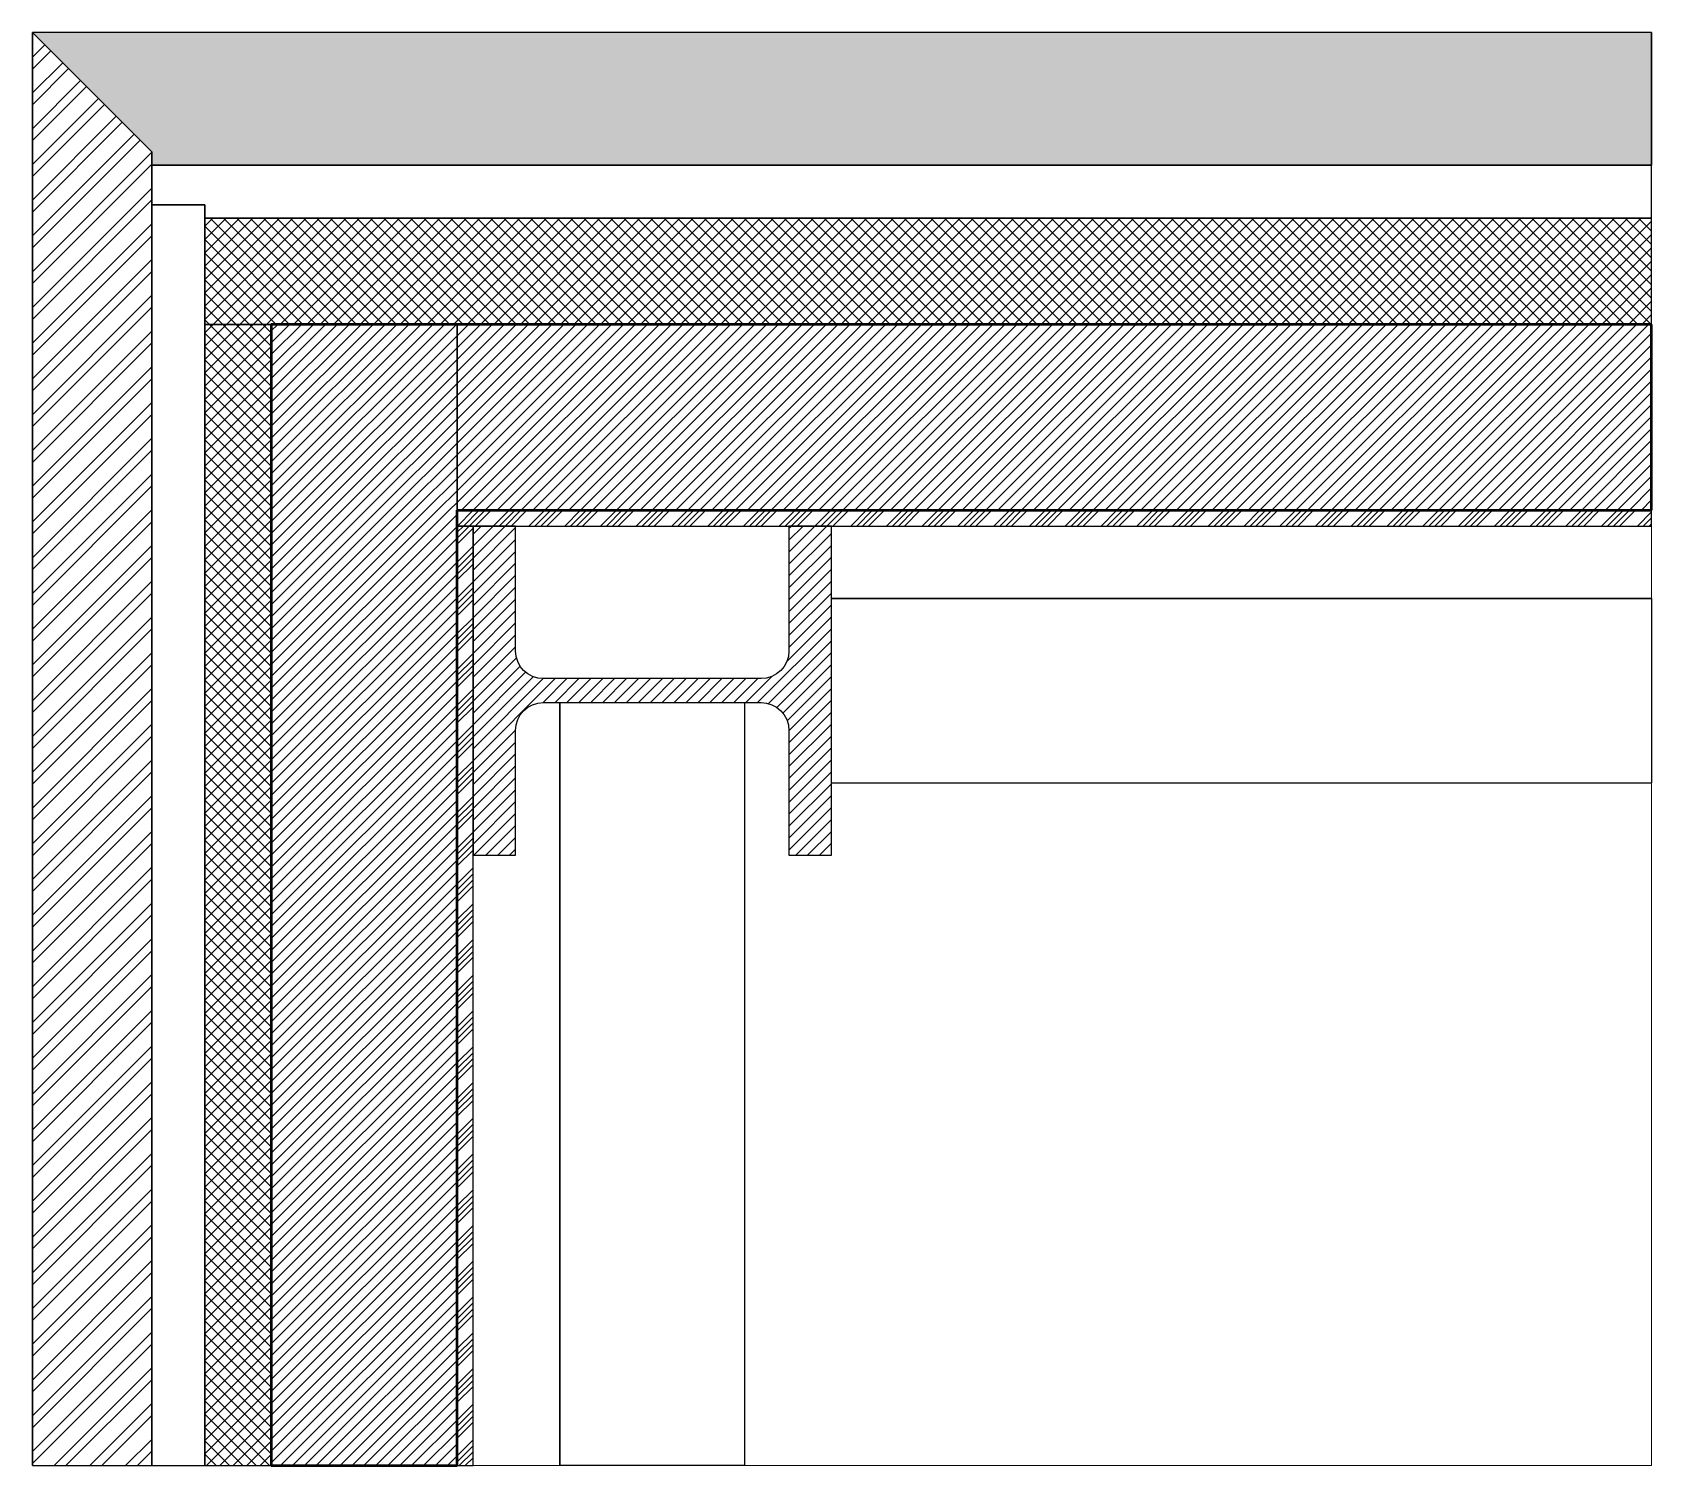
# Model space of a CAD drawing. Header units: millimetres. Extents: x -100 to 224448, y 0 to 22177.
# Drawn here: x 195000 to 196220, y 0 to 1080 of the extents above; entities that cross this region are included whole.
import ezdxf

# ---------------------------------------------------------------- set-up
doc = ezdxf.new("R2010")
doc.units = ezdxf.units.MM
for name, color, linetype in [('Background_0', 7, 'Continuous'), ('Background_Back bricks', 7, 'Continuous'), ('Background_Front bricks', 7, 'Continuous'), ('Boundary_0', 7, 'Continuous'), ('Boundary_Air', 7, 'Continuous'), ('Boundary_Back bricks', 7, 'Continuous'), ('Boundary_Cavity Wall_ Back', 7, 'Continuous'), ('Boundary_Cavity Wall_ Front', 7, 'Continuous'), ('Boundary_Front bricks', 7, 'Continuous'), ('Boundary_Gypsum Board', 54, 'Continuous'), ('Boundary_Insulation_ Polyurethane Foam', 42, 'Continuous'), ('Fill_0', 7, 'Continuous'), ('Fill_Back bricks', 7, 'Continuous'), ('Fill_Front bricks', 7, 'Continuous'), ('Fill_Gypsum Board', 251, 'Continuous'), ('Fill_Insulation_ Polyurethane Foam', 42, 'Continuous'), ('Fill_Supporting Wall_ Brick', 11, 'Continuous'), ('Viewport border', 7, 'Continuous')]:
    doc.layers.add(name, color=color, linetype=linetype)
for name, color, linetype, lineweight in [('Background_Air', 7, 'Continuous', 9), ('Background_Concrete_ Beam and Pot Floor', 7, 'Continuous', 9), ('Background_Gypsum Board', 7, 'Continuous', 9), ('Background_Insulation_ Polyurethane Foam', 7, 'Continuous', 9), ('Background_Supporting Wall_ Brick', 7, 'Continuous', 9), ('Boundary_Supporting Wall_ Brick', 14, 'Continuous', 50)]:
    doc.layers.add(name, color=color, linetype=linetype, lineweight=lineweight)
doc.layers.add('Background_DETAIL_OBJECTS', color=7, linetype='Continuous', true_color=0xdfdfdf)
pattern_1 = [(45, (35300, -18870), (-4.4901281, 4.4901281), [])]
pattern_2 = [(45, (35300, -18870), (-13.470384, 13.470384), []), (45, (35304.49, -18870), (-13.470384, 13.470384), []), (45, (35308.98, -18870), (-13.470384, 13.470384), []), (45, (35313.47, -18870), (-13.470384, 13.470384), [])]

# ---------------------------------------------------------------- blocks, each defined once
blk = doc.blocks.new("Detail_Roof_11'__section__..%5CMainBuilding.dwg", base_point=(-550, -1350))
at = {"layer": 'Fill_0'}
h = blk.add_hatch(dxfattribs=at)
h.set_pattern_fill('ANSI31', color=256, scale=2, style=0)
h.set_pattern_definition(pattern_1)
edge = h.paths.add_edge_path()
edge.add_line((52, -890), (52, -642))
edge.add_line((52, -642), (20, -642))
edge.add_line((20, -642), (20, -736))
edge.add_spline(control_points=[(20, -736), (20, -757), (-1, -757)], knot_values=[-0.785398, -0.785398, -0.785398, 0.785398, 0.785398, 0.785398], weights=[1, 0.707107, 1], degree=2, periodic=0)
edge.add_line((-1, -757), (-165, -757))
edge.add_spline(control_points=[(-165, -757), (-186, -757), (-186, -736)], knot_values=[-0.785398, -0.785398, -0.785398, 0.785398, 0.785398, 0.785398], weights=[1, 0.707107, 1], degree=2, periodic=0)
edge.add_line((-186, -736), (-186, -642))
edge.add_line((-186, -642), (-218, -642))
edge.add_line((-218, -642), (-218, -890))
edge.add_line((-218, -890), (-186, -890))
edge.add_line((-186, -890), (-186, -796))
edge.add_spline(control_points=[(-186, -796), (-186, -775), (-165, -775)], knot_values=[-0.785398, -0.785398, -0.785398, 0.785398, 0.785398, 0.785398], weights=[1, 0.707107, 1], degree=2, periodic=0)
edge.add_line((-165, -775), (-1, -775))
edge.add_spline(control_points=[(-1, -775), (20, -775), (20, -796)], knot_values=[-0.785398, -0.785398, -0.785398, 0.785398, 0.785398, 0.785398], weights=[1, 0.707107, 1], degree=2, periodic=0)
edge.add_line((20, -796), (20, -890))
edge.add_line((20, -890), (52, -890))
at = {"layer": 'Fill_Back bricks'}
h = blk.add_hatch(dxfattribs=at)
h.set_pattern_fill('ANSI36', color=256, scale=2, style=0)
h.set_pattern_definition([(45, (35300, -18870), (3.367596, 12.3478522), [15.875, -3.175, 0, -3.175])])
h.paths.add_polyline_path([(-460, -370), (670, -370), (670, -270), (-550, -270), (-460, -360)])
at = {"layer": 'Fill_Front bricks'}
h = blk.add_hatch(dxfattribs=at)
h.set_pattern_fill('ANSI32', color=256, scale=2, style=0)
h.set_pattern_definition([(45, (35300, -18870), (-13.470384, 13.470384), []), (45, (35308.98, -18870), (-13.470384, 13.470384), [])])
h.paths.add_polyline_path([(-460, -1350), (-460, -360), (-550, -270), (-550, -1350)])
at = {"layer": 'Fill_Gypsum Board'}
h = blk.add_hatch(dxfattribs=at)
h.set_pattern_fill('ANSI34', color=256, style=0)
h.set_pattern_definition(pattern_2)
h.paths.add_polyline_path([(670, -630), (-230, -630), (-230, -642), (670, -642)])
h = blk.add_hatch(dxfattribs=at)
h.set_pattern_fill('ANSI34', color=256, style=0)
h.set_pattern_definition(pattern_2)
h.paths.add_polyline_path([(-230, -642), (-230, -1350), (-218, -1350), (-218, -642)])
at = {"layer": 'Fill_Insulation_ Polyurethane Foam'}
h = blk.add_hatch(dxfattribs=at)
h.set_pattern_fill('INSULATION', color=256, scale=2, style=0)
h.set_pattern_definition([(45, (35300, -18870), (-5.0289434, 5.0289434), []), (135, (35300, -18870), (-5.0289434, -5.0289434), [])])
h.paths.add_polyline_path([(-420, -410), (-420, -1350), (-370, -1350), (-370, -490), (670, -490), (670, -410)])
at = {"layer": 'Fill_Supporting Wall_ Brick'}
h = blk.add_hatch(dxfattribs=at)
h.set_pattern_fill('ANSI31', color=256, scale=2, style=0)
h.set_pattern_definition(pattern_1)
h.paths.add_polyline_path([(-230, -630), (670, -630), (670, -490), (-370, -490), (-370, -1350), (-230, -1350)])
at = {"layer": 'Background_0', "extrusion": (1.83697e-16, 0, -1)}
for p, q in [((-218, -642), (-218, -890)), ((-186, -642), (-218, -642)), ((-186, -736), (-186, -642)), ((20, -642), (20, -736)), ((52, -642), (20, -642)), ((52, -890), (52, -642)), ((670, -696.5), (52, -696.5)), ((52, -696.5), (670, -696.5)), ((670, -696.5), (670, -835.5)), ((670, -696.5), (670, -696.5)), ((-1, -757), (-165, -757)), ((-165, -775), (-1, -775)), ((-152.5, -775), (-152.5, -1350)), ((-152.5, -1350), (-152.5, -775)), ((-13.5, -775), (-13.5, -1350)), ((-186, -890), (-186, -796)), ((20, -796), (20, -890)), ((52, -835.5), (670, -835.5)), ((-218, -890), (-186, -890)), ((20, -890), (52, -890)), ((-13.5, -1350), (-152.5, -1350)), ((-152.5, -1350), (-152.5, -1350))]:
    blk.add_line(p, q, dxfattribs=at)
for centre, start, end in [((165, -736), 270, 0), ((1, -736), 180, 270), ((165, -796), 0, 90), ((1, -796), 90, 180)]:
    blk.add_arc(centre, 21, start, end, dxfattribs=at)
at = {"layer": 'Background_Air', "extrusion": (1.83697e-16, 0, -1)}
for p, q in [((-460, -370), (-460, -400)), ((670, -370), (-460, -370)), ((670, -370), (670, -410)), ((-460, -400), (-460, -1350)), ((-460, -400), (-420, -400)), ((-420, -400), (-460, -400)), ((-420, -400), (-420, -410)), ((-420, -490), (-420, -400)), ((-420, -410), (670, -410)), ((-420, -1350), (-420, -490)), ((-460, -1350), (-420, -1350))]:
    blk.add_line(p, q, dxfattribs=at)
at = {"layer": 'Background_Back bricks', "extrusion": (1.83697e-16, 0, -1)}
for p, q in [((670, -270), (-550, -270)), ((-550, -270), (-460, -360)), ((670, -270), (670, -370)), ((-460, -360), (-460, -370)), ((-460, -370), (670, -370))]:
    blk.add_line(p, q, dxfattribs=at)
at = {"layer": 'Background_Concrete_ Beam and Pot Floor', "extrusion": (1.83697e-16, 0, -1)}
for p, q in [((670, -642), (670, -696.5)), ((670, -835.5), (670, -1350)), ((-152.5, -1350), (-218, -1350)), ((670, -1350), (-13.5, -1350))]:
    blk.add_line(p, q, dxfattribs=at)
at = {"layer": 'Background_DETAIL_OBJECTS', "extrusion": (1.83697e-16, 0, -1)}
for p, q in [((-214.7, -270), (-550, -270)), ((-550, -1350), (-550, -270)), ((670, -270), (-214.7, -270)), ((-214.7, -270), (-214.7, -270)), ((-214.7, -270), (-214.7, -270)), ((670, -270), (670, -270)), ((-550, -1350), (-550, -1350))]:
    blk.add_line(p, q, dxfattribs=at)
at = {"layer": 'Background_Front bricks', "extrusion": (1.83697e-16, 0, -1)}
for p, q in [((-550, -270), (-550, -1350)), ((-460, -360), (-550, -270)), ((-460, -400), (-460, -360)), ((-460, -1350), (-460, -400)), ((-550, -1350), (-460, -1350))]:
    blk.add_line(p, q, dxfattribs=at)
at = {"layer": 'Background_Gypsum Board', "extrusion": (1.83697e-16, 0, -1)}
for p, q in [((-230, -630), (-230, -642)), ((670, -630), (-230, -630)), ((670, -642), (670, -630)), ((-218, -642), (-230, -642)), ((-230, -642), (-230, -1350)), ((-230, -642), (670, -642)), ((-218, -1350), (-218, -642)), ((-218, -1350), (-230, -1350))]:
    blk.add_line(p, q, dxfattribs=at)
at = {"layer": 'Background_Insulation_ Polyurethane Foam', "extrusion": (1.83697e-16, 0, -1)}
for p, q in [((670, -410), (-420, -410)), ((-420, -410), (-420, -490)), ((670, -410), (670, -490)), ((-420, -490), (-420, -1350)), ((-370, -490), (-230, -490)), ((-370, -1350), (-370, -490)), ((-230, -490), (670, -490)), ((-420, -1350), (-370, -1350))]:
    blk.add_line(p, q, dxfattribs=at)
at = {"layer": 'Background_Supporting Wall_ Brick', "extrusion": (1.83697e-16, 0, -1)}
for p, q in [((-230, -490), (-370, -490)), ((-370, -490), (-370, -1350)), ((670, -490), (-230, -490)), ((670, -490), (670, -630)), ((-230, -642), (-230, -630)), ((-230, -630), (670, -630)), ((-230, -1350), (-230, -642)), ((-370, -1350), (-230, -1350))]:
    blk.add_line(p, q, dxfattribs=at)
at = {"layer": 'Boundary_0', "extrusion": (1.83697e-16, 0, -1)}
for p, q in [((-186, -642), (-218, -642)), ((-218, -642), (-218, -890)), ((-186, -736), (-186, -642)), ((52, -642), (20, -642)), ((20, -642), (20, -736)), ((52, -890), (52, -642)), ((-1, -757), (-165, -757)), ((-165, -775), (-1, -775)), ((-186, -890), (-186, -796)), ((20, -796), (20, -890)), ((-218, -890), (-186, -890)), ((20, -890), (52, -890))]:
    blk.add_line(p, q, dxfattribs=at)
for centre, start, end in [((165, -736), 270, 0), ((1, -736), 180, 270), ((165, -796), 0, 90), ((1, -796), 90, 180)]:
    blk.add_arc(centre, 21, start, end, dxfattribs=at)
at = {"layer": 'Boundary_Air', "extrusion": (1.83697e-16, 0, -1)}
for p, q in [((670, -370), (-460, -370)), ((-460, -370), (-460, -400)), ((670, -410), (670, -370)), ((-460, -400), (-420, -400)), ((-420, -400), (-460, -400)), ((-460, -400), (-460, -1350)), ((-420, -400), (-420, -410)), ((-420, -1350), (-420, -400)), ((-420, -410), (670, -410)), ((-460, -1350), (-420, -1350))]:
    blk.add_line(p, q, dxfattribs=at)
at = {"layer": 'Boundary_Back bricks', "extrusion": (1.83697e-16, 0, -1)}
for p, q in [((670, -270), (-550, -270)), ((-550, -270), (-460, -360)), ((670, -370), (670, -270)), ((-460, -360), (-460, -370)), ((-460, -370), (670, -370))]:
    blk.add_line(p, q, dxfattribs=at)
at = {"layer": 'Boundary_Cavity Wall_ Back', "extrusion": (1.83697e-16, 0, -1)}
for p, q in [((670, -270), (-550, -270)), ((-550, -270), (-460, -360)), ((670, -642), (670, -270)), ((-460, -360), (-460, -400)), ((-460, -400), (-420, -400)), ((-420, -400), (-420, -490)), ((-420, -490), (-230, -490)), ((-230, -490), (-230, -642)), ((-230, -642), (670, -642))]:
    blk.add_line(p, q, dxfattribs=at)
at = {"layer": 'Boundary_Cavity Wall_ Front', "extrusion": (1.83697e-16, 0, -1)}
for p, q in [((-550, -270), (-550, -1350)), ((-460, -360), (-550, -270)), ((-460, -400), (-460, -360)), ((-420, -400), (-460, -400)), ((-420, -490), (-420, -400)), ((-230, -490), (-420, -490)), ((-230, -642), (-230, -490)), ((-218, -642), (-230, -642)), ((-218, -1350), (-218, -642)), ((-550, -1350), (-218, -1350))]:
    blk.add_line(p, q, dxfattribs=at)
at = {"layer": 'Boundary_Front bricks', "extrusion": (1.83697e-16, 0, -1)}
for p, q in [((-460, -360), (-550, -270)), ((-550, -270), (-550, -1350)), ((-460, -1350), (-460, -360)), ((-550, -1350), (-460, -1350))]:
    blk.add_line(p, q, dxfattribs=at)
at = {"layer": 'Boundary_Gypsum Board', "extrusion": (1.83697e-16, 0, -1)}
for p, q in [((670, -630), (-230, -630)), ((-230, -630), (-230, -642)), ((670, -642), (670, -630)), ((-230, -642), (670, -642)), ((-230, -642), (-230, -1350)), ((-218, -642), (-230, -642)), ((-218, -1350), (-218, -642)), ((-230, -1350), (-218, -1350))]:
    blk.add_line(p, q, dxfattribs=at)
at = {"layer": 'Boundary_Insulation_ Polyurethane Foam', "extrusion": (1.83697e-16, 0, -1)}
for p, q in [((-420, -410), (-420, -1350)), ((670, -410), (-420, -410)), ((670, -490), (670, -410)), ((-370, -1350), (-370, -490)), ((-370, -490), (670, -490)), ((-420, -1350), (-370, -1350))]:
    blk.add_line(p, q, dxfattribs=at)
at = {"layer": 'Boundary_Supporting Wall_ Brick', "extrusion": (1.83697e-16, 0, -1)}
for p, q in [((670, -490), (-370, -490)), ((-370, -490), (-370, -1350)), ((670, -630), (670, -490)), ((-230, -630), (670, -630)), ((-230, -1350), (-230, -630)), ((-370, -1350), (-230, -1350))]:
    blk.add_line(p, q, dxfattribs=at)

msp = doc.modelspace()

# ---------------------------------------------------------------- block references
at = {"layer": 'Viewport border'}
msp.add_blockref("Detail_Roof_11'__section__..%5CMainBuilding.dwg", (195000, 0), dxfattribs=at)

doc.saveas('drawing.dxf')
